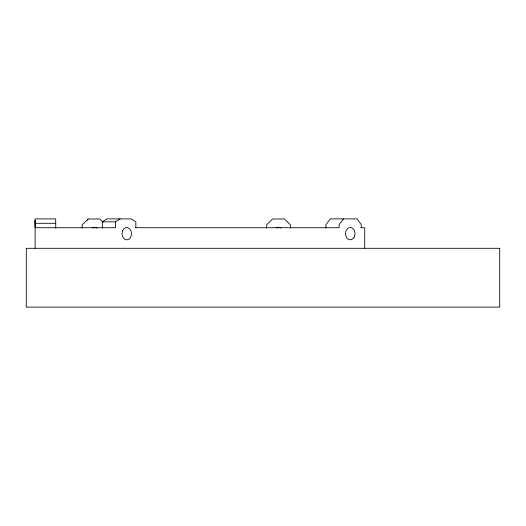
<?xml version="1.0" encoding="UTF-8"?>
<svg xmlns="http://www.w3.org/2000/svg" width="526" height="526" viewBox="0 0 526 526"><rect width="100%" height="100%" fill="white"/><g stroke="black" fill="none" stroke-linecap="round" stroke-linejoin="round"><path stroke-width="0.79" d="M87.401 220.302L88.052 218.994L99.822 218.994L103.024 222.202M343.544 218.888L339.079 224.773L339.079 227.712L135.267 227.712M88.052 218.994L82.174 224.878L82.174 228.12M102.366 228.264L102.366 221.827L106.831 218.888L131.329 218.888L135.833 221.827L135.833 227.712M120.066 218.888L115.569 221.827L102.366 221.827M35.124 221.209L35.268 223.3L55.71 223.3M360.902 227.712L364.728 227.712L364.728 248.298M35.124 220.848L35.209 227.712L115.569 227.712L115.569 221.827M35.124 220.427L35.209 221.827M361.244 227.712L361.244 224.556L357.062 218.888L330.315 218.888L325.844 224.773L325.844 228.028M290.431 228.12L290.431 224.878L284.553 218.994L272.547 218.994L266.662 224.878L266.662 228.12M55.71 228.264L55.71 218.888L35.124 218.888L35.124 248.298M35.268 223.3L35.268 227.712M276.038 227.949A6.174 6.174 0 0 1 281.062 227.949M92.208 228.008A6.174 6.174 0 0 1 97.152 228.067M499.7 248.298L26.3 248.298L26.3 307.112L499.7 307.112L499.7 248.298M122.676 230.585A6.174 4.734 90 0 0 126.773 239.849A6.174 4.734 90 0 0 130.869 230.585A6.174 4.734 90 0 0 122.676 230.585M354.077 237.298A6.174 4.734 -90 0 0 350.743 227.528A6.174 4.734 -90 0 0 345.93 236.181A6.174 4.734 -90 0 0 354.077 237.298"/></g></svg>
